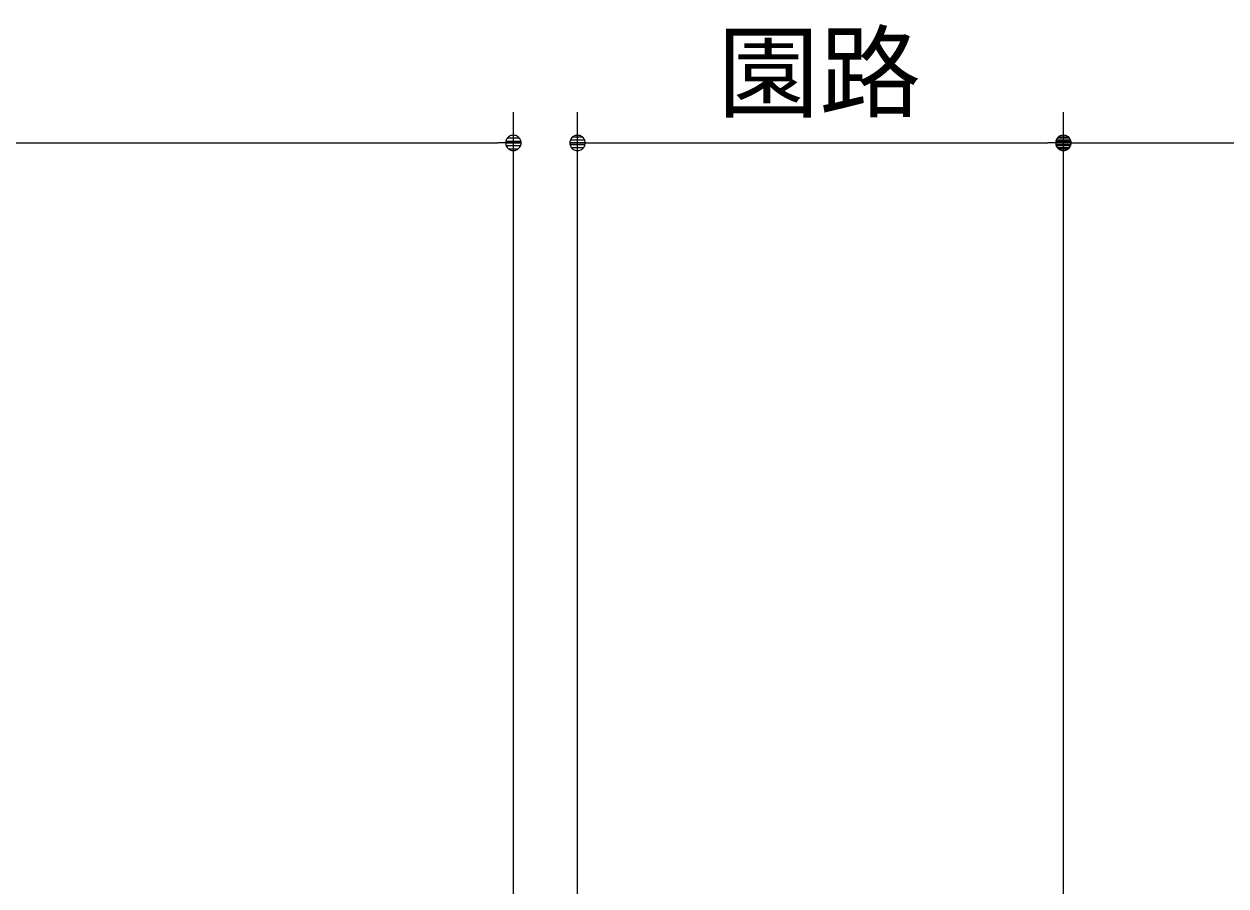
# Model space of a CAD drawing. Units: millimetres on the paper. Extents: x -84 to 7, y -133 to 191.
# Drawn here: x -43.11 to -39.206, y -17.768 to -14.968 of the extents above; entities that cross this region are included whole.
import ezdxf
from ezdxf.enums import TextEntityAlignment as Align

# ---------------------------------------------------------------- set-up
doc = ezdxf.new("R2010")
doc.units = ezdxf.units.MM
doc.header["$LTSCALE"] = 0.14
doc.layers.add('0-3_D-STR-2-文字', color=7, linetype='Continuous')
doc.styles.add('ＭＳ ゴシック', font='')
doc.styles.get('ＭＳ ゴシック').set_extended_font_data('MS Gothic')

msp = doc.modelspace()

# ---------------------------------------------------------------- linework, layer by layer
at = {"layer": '0-3_D-STR-2-文字'}
for p, q in [((-41.5206, -19.4574), (-41.5206, -15.2545)), ((-41.3122, -18.732), (-41.3122, -15.2545)), ((-39.7338, -19.4772), (-39.7338, -15.2545)), ((-39.7338, -18.732), (-39.7338, -15.2545)), ((-41.5007, -15.3395), (-41.5406, -15.3395)), ((-41.3351, -15.3446), (-41.2893, -15.3446)), ((-41.3272, -15.3346), (-41.2972, -15.3346)), ((-39.7567, -15.3446), (-39.7109, -15.3446)), ((-39.7138, -15.3395), (-39.7537, -15.3395)), ((-39.7488, -15.3346), (-39.7188, -15.3346)), ((-55.263, -15.3545), (-41.5706, -15.3545)), ((-41.5456, -15.3545), (-41.5706, -15.3545)), ((-41.4962, -15.3495), (-41.5451, -15.3495)), ((-41.4977, -15.3645), (-41.5435, -15.3645)), ((-41.5057, -15.3745), (-41.5356, -15.3745)), ((-41.3367, -15.3595), (-41.2878, -15.3595)), ((-41.3322, -15.3695), (-41.2922, -15.3695)), ((-41.2872, -15.3545), (-41.2622, -15.3545)), ((-41.2622, -15.3545), (-39.7838, -15.3545)), ((-39.7588, -15.3545), (-39.7838, -15.3545)), ((-39.7093, -15.3495), (-39.7582, -15.3495)), ((-39.7582, -15.3595), (-39.7093, -15.3595)), ((-39.7109, -15.3645), (-39.7567, -15.3645)), ((-39.7537, -15.3695), (-39.7138, -15.3695)), ((-39.7188, -15.3745), (-39.7488, -15.3745)), ((-39.7088, -15.3545), (-39.6838, -15.3545)), ((-39.6838, -15.3545), (-28.3335, -15.3545))]:
    msp.add_line(p, q, dxfattribs=at)
for points in [[(-41.4956, -15.3545), (-41.4958, -15.3514), (-41.4964, -15.3483), (-41.4974, -15.3453), (-41.4987, -15.3425), (-41.5004, -15.3399), (-41.5024, -15.3374), (-41.5047, -15.3353), (-41.5072, -15.3334), (-41.51, -15.3319), (-41.5129, -15.3308), (-41.516, -15.33), (-41.5191, -15.3296), (-41.5222, -15.3296), (-41.5253, -15.33), (-41.5284, -15.3308), (-41.5313, -15.3319), (-41.534, -15.3334), (-41.5366, -15.3353), (-41.5389, -15.3374), (-41.5409, -15.3399), (-41.5425, -15.3425), (-41.5439, -15.3453), (-41.5449, -15.3483), (-41.5454, -15.3514), (-41.5456, -15.3545), (-41.5206, -15.3545)], [(-41.2872, -15.3545), (-41.2874, -15.3514), (-41.288, -15.3483), (-41.289, -15.3453), (-41.2903, -15.3425), (-41.292, -15.3399), (-41.294, -15.3374), (-41.2963, -15.3353), (-41.2988, -15.3334), (-41.3016, -15.3319), (-41.3045, -15.3308), (-41.3075, -15.33), (-41.3106, -15.3296), (-41.3138, -15.3296), (-41.3169, -15.33), (-41.3199, -15.3308), (-41.3229, -15.3319), (-41.3256, -15.3334), (-41.3281, -15.3353), (-41.3304, -15.3374), (-41.3324, -15.3399), (-41.3341, -15.3425), (-41.3355, -15.3453), (-41.3364, -15.3483), (-41.337, -15.3514), (-41.3372, -15.3545), (-41.3122, -15.3545)], [(-39.7088, -15.3545), (-39.709, -15.3514), (-39.7096, -15.3483), (-39.7105, -15.3453), (-39.7119, -15.3425), (-39.7135, -15.3399), (-39.7155, -15.3374), (-39.7178, -15.3353), (-39.7204, -15.3334), (-39.7231, -15.3319), (-39.726, -15.3308), (-39.7291, -15.33), (-39.7322, -15.3296), (-39.7353, -15.3296), (-39.7385, -15.33), (-39.7415, -15.3308), (-39.7444, -15.3319), (-39.7472, -15.3334), (-39.7497, -15.3353), (-39.752, -15.3374), (-39.754, -15.3399), (-39.7557, -15.3425), (-39.757, -15.3453), (-39.758, -15.3483), (-39.7586, -15.3514), (-39.7588, -15.3545), (-39.7338, -15.3545)], [(-39.7088, -15.3545), (-39.709, -15.3514), (-39.7096, -15.3483), (-39.7105, -15.3453), (-39.7119, -15.3425), (-39.7135, -15.3399), (-39.7155, -15.3374), (-39.7178, -15.3353), (-39.7204, -15.3334), (-39.7231, -15.3319), (-39.726, -15.3308), (-39.7291, -15.33), (-39.7322, -15.3296), (-39.7353, -15.3296), (-39.7385, -15.33), (-39.7415, -15.3308), (-39.7444, -15.3319), (-39.7472, -15.3334), (-39.7497, -15.3353), (-39.752, -15.3374), (-39.754, -15.3399), (-39.7557, -15.3425), (-39.757, -15.3453), (-39.758, -15.3483), (-39.7586, -15.3514), (-39.7588, -15.3545), (-39.7338, -15.3545)], [(-41.5456, -15.3545), (-41.5454, -15.3577), (-41.5449, -15.3608), (-41.5439, -15.3638), (-41.5425, -15.3666), (-41.5409, -15.3692), (-41.5389, -15.3717), (-41.5366, -15.3738), (-41.534, -15.3757), (-41.5313, -15.3772), (-41.5284, -15.3783), (-41.5253, -15.3791), (-41.5222, -15.3795), (-41.5191, -15.3795), (-41.516, -15.3791), (-41.5129, -15.3783), (-41.51, -15.3772), (-41.5072, -15.3757), (-41.5047, -15.3738), (-41.5024, -15.3717), (-41.5004, -15.3692), (-41.4987, -15.3666), (-41.4974, -15.3638), (-41.4964, -15.3608), (-41.4958, -15.3577), (-41.4956, -15.3545), (-41.5206, -15.3545)], [(-41.3372, -15.3545), (-41.337, -15.3577), (-41.3364, -15.3608), (-41.3355, -15.3638), (-41.3341, -15.3666), (-41.3324, -15.3692), (-41.3304, -15.3717), (-41.3281, -15.3738), (-41.3256, -15.3757), (-41.3229, -15.3772), (-41.3199, -15.3783), (-41.3169, -15.3791), (-41.3138, -15.3795), (-41.3106, -15.3795), (-41.3075, -15.3791), (-41.3045, -15.3783), (-41.3016, -15.3772), (-41.2988, -15.3757), (-41.2963, -15.3738), (-41.294, -15.3717), (-41.292, -15.3692), (-41.2903, -15.3666), (-41.289, -15.3638), (-41.288, -15.3608), (-41.2874, -15.3577), (-41.2872, -15.3545), (-41.3122, -15.3545)], [(-39.7588, -15.3545), (-39.7586, -15.3577), (-39.758, -15.3608), (-39.757, -15.3638), (-39.7557, -15.3666), (-39.754, -15.3692), (-39.752, -15.3717), (-39.7497, -15.3738), (-39.7472, -15.3757), (-39.7444, -15.3772), (-39.7415, -15.3783), (-39.7385, -15.3791), (-39.7353, -15.3795), (-39.7322, -15.3795), (-39.7291, -15.3791), (-39.726, -15.3783), (-39.7231, -15.3772), (-39.7204, -15.3757), (-39.7178, -15.3738), (-39.7155, -15.3717), (-39.7135, -15.3692), (-39.7119, -15.3666), (-39.7105, -15.3638), (-39.7096, -15.3608), (-39.709, -15.3577), (-39.7088, -15.3545), (-39.7338, -15.3545)], [(-39.7588, -15.3545), (-39.7586, -15.3577), (-39.758, -15.3608), (-39.757, -15.3638), (-39.7557, -15.3666), (-39.754, -15.3692), (-39.752, -15.3717), (-39.7497, -15.3738), (-39.7472, -15.3757), (-39.7444, -15.3772), (-39.7415, -15.3783), (-39.7385, -15.3791), (-39.7353, -15.3795), (-39.7322, -15.3795), (-39.7291, -15.3791), (-39.726, -15.3783), (-39.7231, -15.3772), (-39.7204, -15.3757), (-39.7178, -15.3738), (-39.7155, -15.3717), (-39.7135, -15.3692), (-39.7119, -15.3666), (-39.7105, -15.3638), (-39.7096, -15.3608), (-39.709, -15.3577), (-39.7088, -15.3545), (-39.7338, -15.3545)]]:
    msp.add_lwpolyline(points, close=True, dxfattribs=at)

# ---------------------------------------------------------------- texts
at = {"layer": '0-3_D-STR-2-文字', "style": 'ＭＳ ゴシック'}
msp.add_text('園路', height=0.2419, dxfattribs=at).set_placement((-40.8567, -15.3184), align=Align.BOTTOM_LEFT)

doc.saveas('drawing.dxf')
